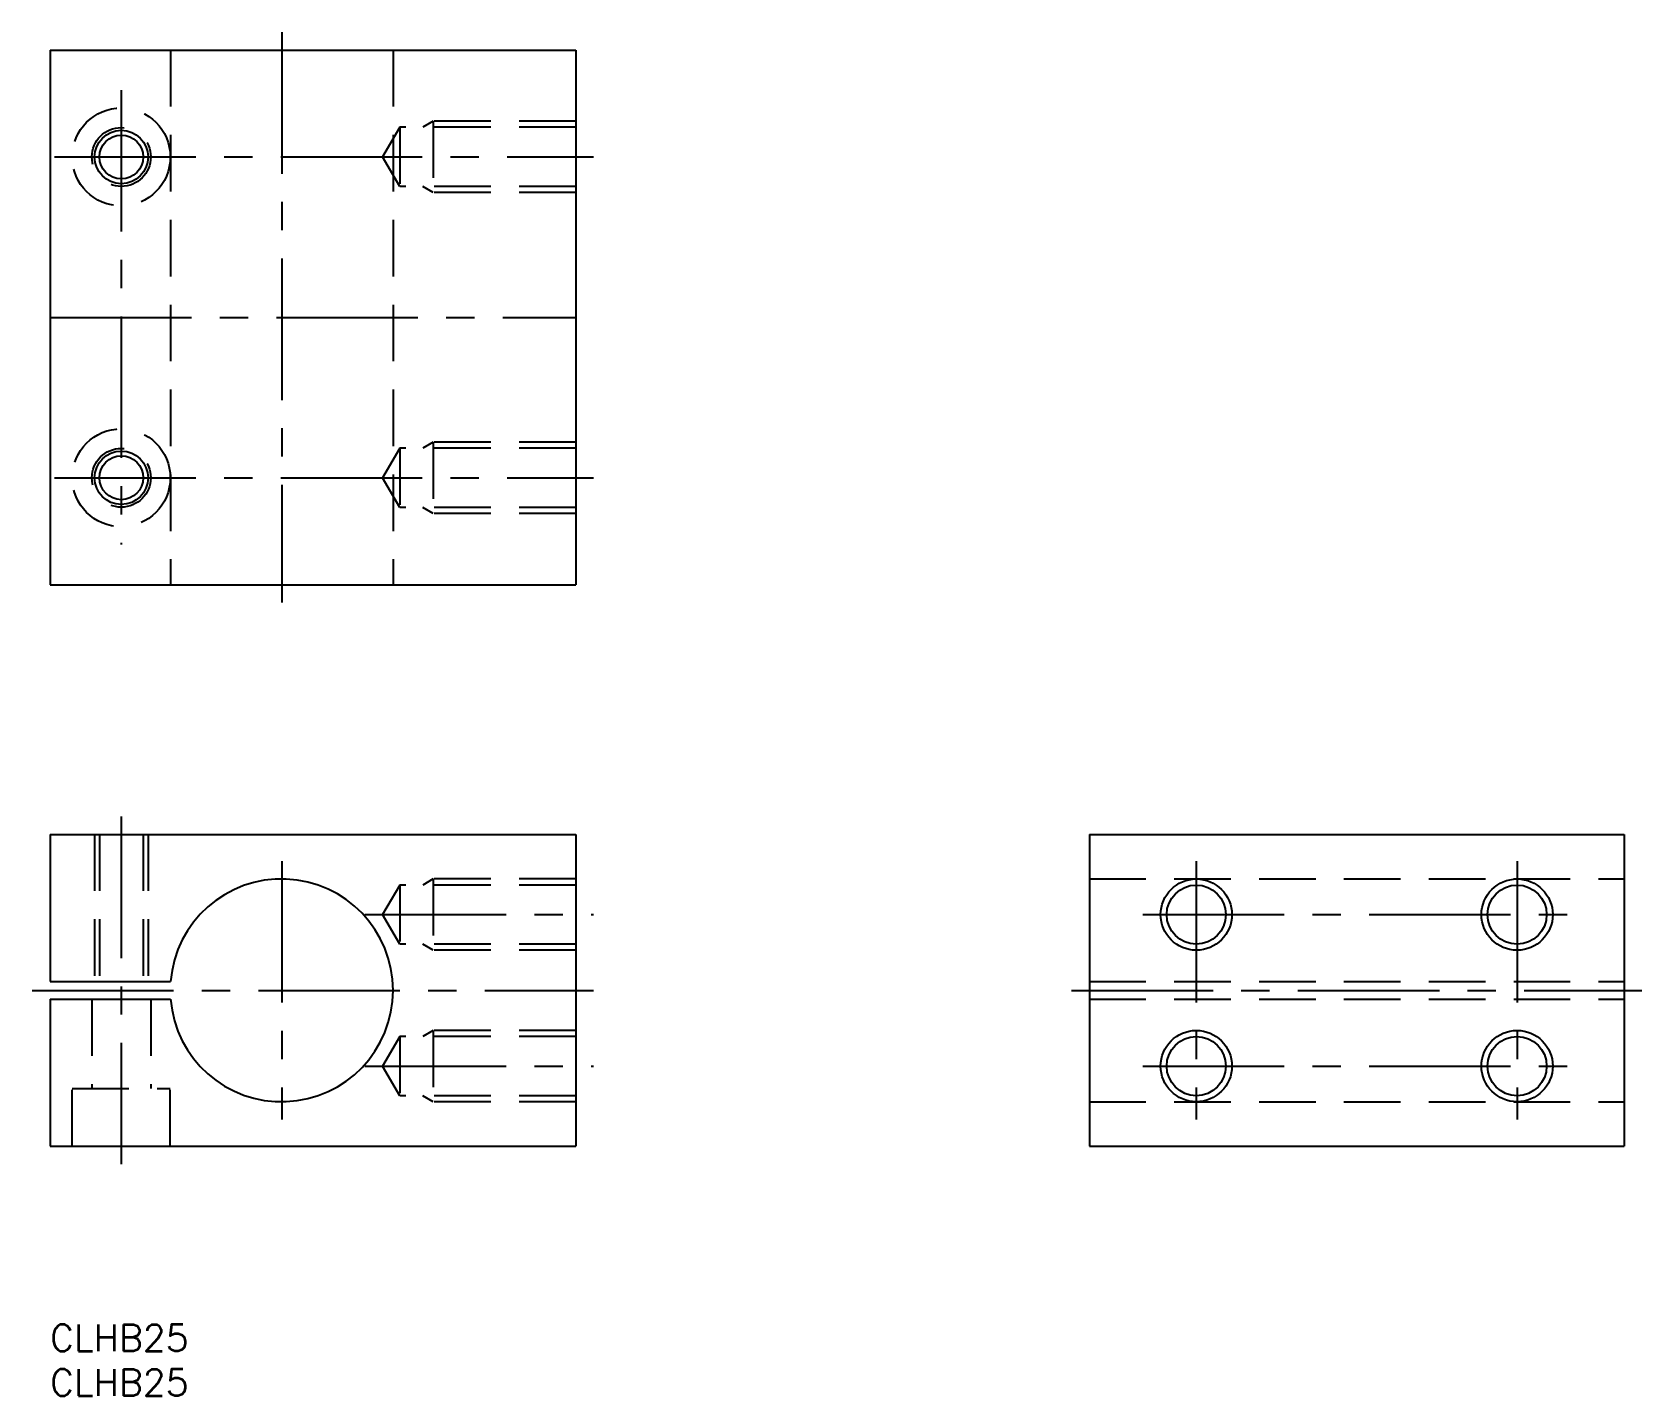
# Model space of a CAD drawing. Extents: x -2 to 179, y -8 to 145.
import ezdxf

# ---------------------------------------------------------------- set-up
doc = ezdxf.new("R2010")
doc.units = 0
doc.header["$LTSCALE"] = 0.5
doc.linetypes.add('CENTER', pattern=[50.8, 31.75, -6.35, 6.35, -6.35])
doc.linetypes.add('DASHED', pattern=[19.05, 12.7, -6.35])
for name, color, linetype in [('MSM_CENTER', 1, 'CENTER'), ('MSM_CONTINUOUS', 7, 'CONTINUOUS'), ('MSM_DASHED', 4, 'DASHED'), ('MSM_NARROW', 5, 'CONTINUOUS'), ('MSM_PART_NUMBER', 7, 'CONTINUOUS')]:
    doc.layers.add(name, color=color, linetype=linetype)
doc.styles.get("Standard").update_dxf_attribs({"font": 'txt.shx', "height": 3, "bigfont": 'bigfont.shx'})

msp = doc.modelspace()

# ---------------------------------------------------------------- linework, layer by layer
at = {"layer": 'MSM_CENTER'}
for p, q in [((26, 145.02), (26, 81.02)), ((8, 138.52), (8, 87.52)), ((0.5, 131.02), (61, 131.02)), ((0, 113.02), (59, 113.02)), ((0.5, 95.02), (61, 95.02)), ((8, 57), (8, 18)), ((26, 52), (26, 23)), ((128.64, 52), (128.64, 23)), ((164.64, 52), (164.64, 23)), ((35.33, 46), (61, 46)), ((122.64, 46), (170.64, 46)), ((-2, 37.5), (61, 37.5)), ((114.64, 37.5), (178.64, 37.5)), ((35.33, 29), (61, 29)), ((122.64, 29), (170.64, 29))]:
    msp.add_line(p, q, dxfattribs=at)
at = {"layer": 'MSM_CONTINUOUS'}
for p, q in [((0, 143.02), (0, 83.02)), ((0, 143.02), (59, 143.02)), ((59, 143.02), (59, 83.02)), ((0, 83.02), (59, 83.02)), ((0, 55), (59, 55)), ((0, 55), (0, 38.5)), ((59, 55), (59, 20)), ((116.64, 55), (116.64, 20)), ((116.64, 55), (176.64, 55)), ((176.64, 55), (176.64, 20)), ((0, 38.5), (13.54, 38.5)), ((0, 36.5), (13.54, 36.5)), ((0, 36.5), (0, 20)), ((0, 20), (59, 20)), ((116.64, 20), (176.64, 20))]:
    msp.add_line(p, q, dxfattribs=at)
for centre, radius in [((8, 131.02), 2.46), ((8, 95.02), 2.46), ((128.64, 46), 3.32), ((164.64, 46), 3.32), ((128.64, 29), 3.32), ((164.64, 29), 3.32)]:
    msp.add_circle(centre, radius, dxfattribs=at)
msp.add_arc((26, 37.5), 12.5, 184.5886, 175.4114, dxfattribs=at)
at = {"layer": 'MSM_DASHED'}
for p, q in [((13.54, 143.02), (13.54, 83.02)), ((38.5, 143.02), (38.5, 83.02)), ((39.25, 134.35), (37.33, 131.02)), ((39.25, 134.35), (39.25, 127.7)), ((59, 134.35), (39.25, 134.35)), ((43, 135.02), (41.83, 134.35)), ((43, 135.02), (43, 127.02)), ((59, 135.02), (43, 135.02)), ((39.25, 127.7), (37.33, 131.02)), ((59, 127.7), (39.25, 127.7)), ((43, 127.02), (41.83, 127.7)), ((59, 127.02), (43, 127.02)), ((39.25, 98.35), (37.33, 95.02)), ((39.25, 98.35), (39.25, 91.7)), ((59, 98.35), (39.25, 98.35)), ((43, 99.02), (41.83, 98.35)), ((43, 99.02), (43, 91.02)), ((59, 99.02), (43, 99.02)), ((39.25, 91.7), (37.33, 95.02)), ((59, 91.7), (39.25, 91.7)), ((43, 91.02), (41.83, 91.7)), ((59, 91.02), (43, 91.02)), ((5, 55), (5, 38.5)), ((5.54, 55), (5.54, 38.5)), ((10.46, 55), (10.46, 38.5)), ((11, 55), (11, 38.5)), ((39.25, 49.32), (37.33, 46)), ((39.25, 49.32), (39.25, 42.68)), ((59, 49.32), (39.25, 49.32)), ((43, 50), (41.83, 49.32)), ((43, 50), (43, 42)), ((59, 50), (43, 50)), ((116.64, 50), (176.64, 50)), ((39.25, 42.68), (37.33, 46)), ((59, 42.68), (39.25, 42.68)), ((43, 42), (41.83, 42.68)), ((59, 42), (43, 42)), ((116.64, 38.5), (176.64, 38.5)), ((4.7, 36.5), (4.7, 26.5)), ((11.3, 36.5), (11.3, 26.5)), ((116.64, 36.5), (176.64, 36.5)), ((43, 33), (41.83, 32.32)), ((43, 33), (43, 25)), ((59, 33), (43, 33)), ((39.25, 32.32), (37.33, 29)), ((39.25, 32.32), (39.25, 25.68)), ((59, 32.32), (39.25, 32.32)), ((39.25, 25.68), (37.33, 29)), ((2.5, 20), (2.5, 26.5)), ((2.5, 26.5), (13.5, 26.5)), ((13.5, 20), (13.5, 26.5)), ((59, 25.68), (39.25, 25.68)), ((43, 25), (41.83, 25.68)), ((59, 25), (43, 25)), ((116.64, 25), (176.64, 25))]:
    msp.add_line(p, q, dxfattribs=at)
for centre, radius in [((8, 131.02), 5.5), ((8, 131.02), 3.3), ((8, 95.02), 5.5), ((8, 95.02), 3.3)]:
    msp.add_circle(centre, radius, dxfattribs=at)
at = {"layer": 'MSM_NARROW'}
for centre, radius in [((8, 131.02), 3), ((8, 95.02), 3), ((128.64, 46), 4), ((164.64, 46), 4), ((128.64, 29), 4), ((164.64, 29), 4)]:
    msp.add_circle(centre, radius, dxfattribs=at)

# ---------------------------------------------------------------- texts
at = {"layer": 'MSM_PART_NUMBER'}
for p in [(0, -3), (0, -8)]:
    msp.add_text('CLHB25', height=3, dxfattribs=at).set_placement(p)

doc.saveas('drawing.dxf')
